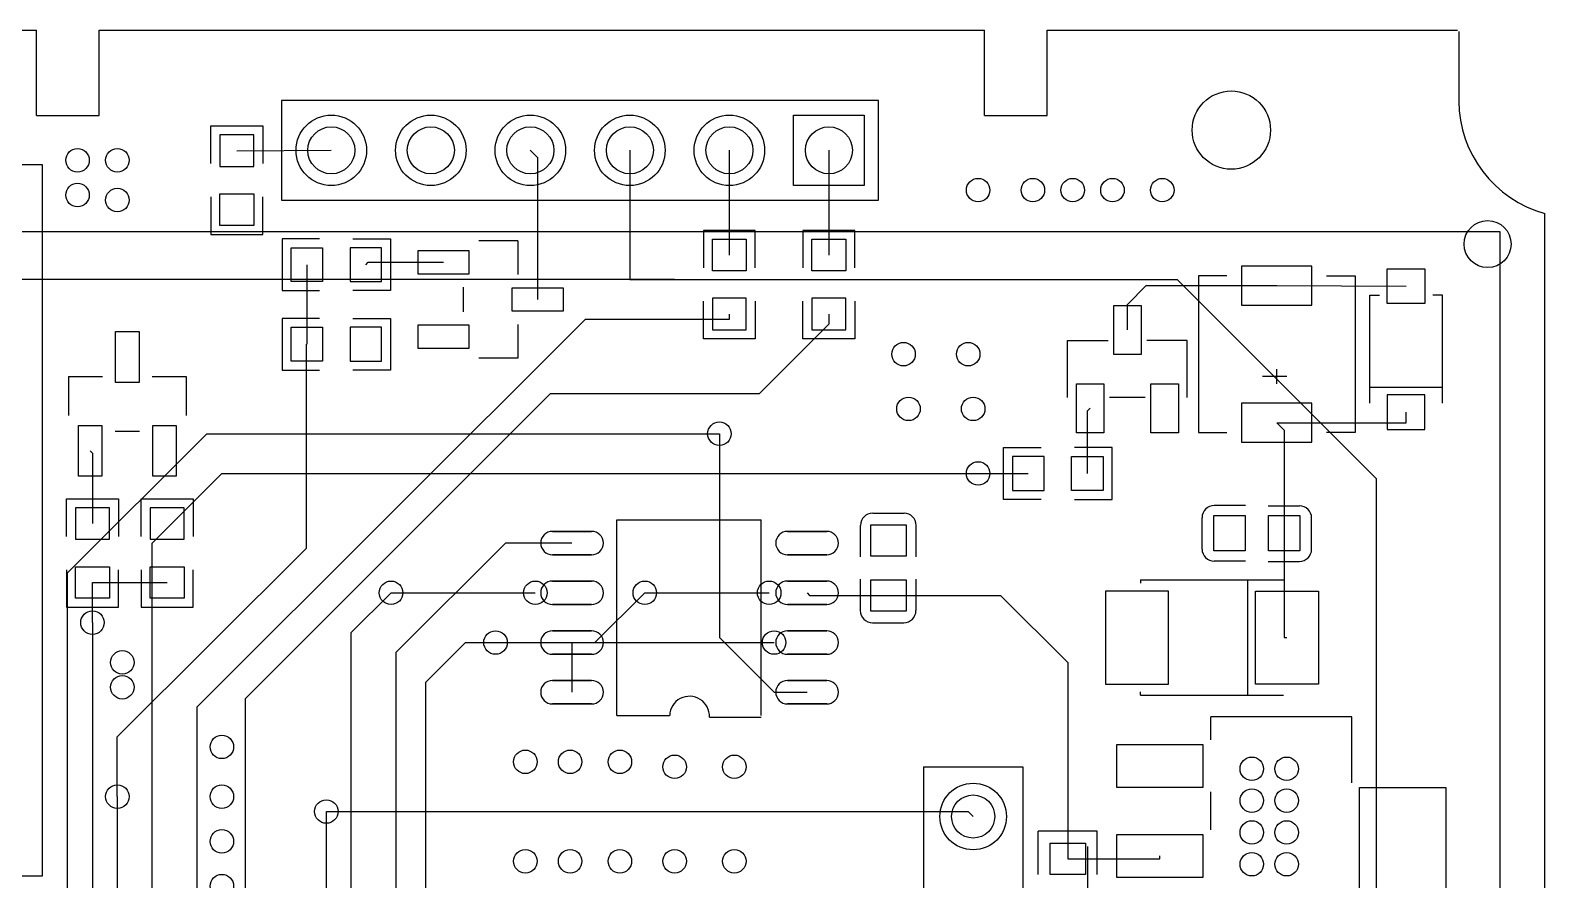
# Model space of a CAD drawing. Header units: millimetres. Extents: x -12.5 to 64.5, y -6.1 to 57.5.
# Drawn here: x 25.84 to 64.5, y 35.85 to 57.55 of the extents above; entities that cross this region are included whole.
import ezdxf

# ---------------------------------------------------------------- set-up
doc = ezdxf.new("R2010")
doc.units = ezdxf.units.MM

msp = doc.modelspace()

# ---------------------------------------------------------------- linework, layer by layer
for points in [[(7.099, 57.55), (25.999, 57.55)], [(25.999, 55.373), (25.999, 57.55)], [(27.599, 55.373), (27.599, 57.55)], [(27.599, 57.55), (50.199, 57.55)], [(50.199, 55.373), (50.199, 57.55)], [(51.799, 55.373), (51.799, 57.55)], [(51.799, 57.55), (62.27, 57.55)], [(62.303, 57.521), (62.303, 55.741)], [(45.593, 53.213), (47.498, 53.213), (47.498, 55.753), (32.258, 55.753), (32.258, 53.213)], [(25.999, 55.373), (27.599, 55.373)], [(50.199, 55.373), (51.799, 55.373)], [(30.454, 54.147), (30.454, 55.106), (31.776, 55.106), (31.776, 54.147)], [(31.114, 54.473), (33.527, 54.483)], [(38.607, 54.483), (38.793, 54.298), (38.793, 50.673)], [(41.147, 54.483), (41.148, 51.181), (42.29, 51.181), (55.117, 51.181), (60.197, 46.101), (60.197, 30.353)], [(43.687, 54.483), (43.687, 51.806)], [(46.227, 54.483), (46.227, 51.806)], [(30.454, 53.295), (30.454, 52.336), (31.776, 52.336), (31.776, 53.295)], [(32.258, 53.213), (45.593, 53.213)], [(64.499, 2.129), (64.499, 52.871)], [(33.229, 52.223), (32.27, 52.223), (32.27, 50.901), (33.229, 50.901)], [(34.081, 52.223), (35.04, 52.223), (35.04, 50.901), (34.081, 50.901)], [(44.349, 51.48), (44.349, 52.439), (43.027, 52.439), (43.027, 51.48)], [(46.889, 51.48), (46.889, 52.439), (45.567, 52.439), (45.567, 51.48)], [(38.292, 52.173), (37.292, 52.173)], [(38.292, 52.173), (38.292, 51.309)], [(32.902, 51.562), (32.902, 51.562), (32.902, 49.53)], [(34.409, 51.562), (34.47, 51.623), (36.392, 51.623)], [(42.29, 51.181), (-0.636, 51.181), (-6.097, 45.72), (-6.097, 37.465), (-6.224, 37.338)], [(53.847, 49.896), (53.847, 50.546), (54.327, 51.026), (57.66, 51.026)], [(56.389, 51.276), (55.659, 51.276), (55.659, 47.276), (56.389, 47.276)], [(57.66, 51.026), (60.962, 51.014)], [(58.929, 51.276), (59.659, 51.276), (59.659, 47.276), (58.929, 47.276)], [(36.892, 50.987), (36.892, 50.359)], [(60.035, 48.027), (60.035, 50.779)], [(60.035, 50.779), (60.278, 50.779)], [(61.887, 50.779), (61.644, 50.779)], [(61.887, 48.027), (61.887, 50.779)], [(43.687, 50.3), (43.687, 50.165), (40.004, 50.165), (30.098, 40.259), (30.098, 20.955), (29.532, 20.386), (29.532, 19.774)], [(46.227, 50.3), (46.227, 50.038), (44.449, 48.26), (39.115, 48.26), (31.33, 40.475), (31.33, 17.973)], [(44.349, 50.628), (44.349, 49.669), (43.027, 49.669), (43.027, 50.628)], [(46.889, 50.628), (46.889, 49.669), (45.567, 49.669), (45.567, 50.628)], [(33.229, 50.191), (32.27, 50.191), (32.27, 48.869), (33.229, 48.869)], [(34.081, 50.191), (35.04, 50.191), (35.04, 48.869), (34.081, 48.869)], [(38.292, 50.037), (38.292, 49.173)], [(28.066, 37.973), (28.066, 39.497), (32.892, 44.323), (32.892, 49.53)], [(52.322, 48.169), (52.322, 49.621), (53.353, 49.621)], [(55.374, 48.169), (55.374, 49.621), (54.343, 49.621)], [(38.292, 49.173), (37.292, 49.173)], [(26.821, 48.706), (27.685, 48.706)], [(26.821, 48.706), (26.821, 47.706)], [(28.957, 48.706), (29.821, 48.706)], [(29.821, 48.706), (29.821, 47.706)], [(57.299, 48.716), (57.919, 48.716)], [(57.659, 48.514), (57.659, 48.895)], [(60.035, 48.436), (61.887, 48.436)], [(54.303, 48.169), (53.393, 48.169)], [(52.897, 47.894), (52.824, 47.821), (52.824, 46.228)], [(57.66, 47.526), (60.962, 47.526), (60.962, 47.793)], [(22.859, 25.654), (23.113, 25.654), (26.796, 29.337), (26.796, 43.688), (30.352, 47.244), (43.434, 47.244)], [(28.007, 47.306), (28.635, 47.306)], [(43.433, 47.244), (43.433, 42.037), (44.83, 40.64), (45.671, 40.64)], [(57.66, 47.526), (57.85, 47.336), (57.85, 44.704)], [(27.37, 46.807), (27.431, 46.746), (27.431, 44.951)], [(51.644, 45.567), (50.685, 45.567), (50.685, 46.889), (51.644, 46.889)], [(52.496, 45.567), (53.455, 45.567), (53.455, 46.889), (52.496, 46.889)], [(26.416, 17.399), (28.956, 19.939), (28.956, 44.45), (30.734, 46.228), (50.038, 46.228)], [(50.037, 46.228), (51.317, 46.228)], [(26.771, 44.622), (26.771, 45.581), (28.093, 45.581), (28.093, 44.622)], [(28.676, 44.622), (28.676, 45.581), (29.998, 45.581), (29.998, 44.622)], [(56.863, 45.408), (56.063, 45.408)], [(57.439, 45.402), (58.239, 45.402)], [(40.818, 40.045), (40.818, 45.045)], [(40.818, 45.045), (44.501, 45.045)], [(44.501, 40.045), (44.501, 45.045)], [(47.036, 44.102), (47.036, 44.902)], [(47.346, 45.212), (48.146, 45.212)], [(48.456, 44.102), (48.456, 44.902)], [(55.753, 44.298), (55.753, 45.098)], [(58.548, 44.292), (58.548, 45.092)], [(57.85, 44.704), (57.85, 42.037), (57.919, 42.037)], [(39.671, 44.45), (37.972, 44.45), (35.178, 41.656), (35.178, 33.909)], [(26.771, 43.77), (26.771, 42.811), (28.093, 42.811), (28.093, 43.77)], [(28.676, 43.77), (28.676, 42.811), (29.998, 42.811), (29.998, 43.77)], [(56.863, 43.988), (56.063, 43.988)], [(57.439, 43.982), (58.239, 43.982)], [(27.431, 42.418), (27.431, 43.442)], [(27.431, 43.442), (29.336, 43.442)], [(47.03, 43.526), (47.03, 42.726)], [(48.45, 43.526), (48.45, 42.726)], [(54.181, 43.513), (57.833, 43.513)], [(54.181, 43.513), (54.181, 43.428)], [(56.911, 43.513), (56.911, 40.561)], [(34.036, 33.02), (34.036, 42.164), (35.052, 43.18)], [(35.052, 43.18), (38.735, 43.18)], [(39.671, 41.91), (40.258, 41.91), (41.528, 43.18)], [(41.529, 43.18), (41.529, 43.18), (44.704, 43.18)], [(45.671, 43.18), (45.737, 43.114), (47.751, 43.114)], [(47.751, 43.114), (50.611, 43.114), (52.323, 41.402), (52.323, 36.386)], [(27.432, 42.418), (27.432, 21.463), (24.257, 18.288)], [(47.34, 42.417), (48.14, 42.417)], [(34.29, 32.131), (34.798, 32.131), (35.941, 33.274), (35.941, 40.894), (36.957, 41.91), (37.719, 41.91)], [(37.719, 41.91), (44.831, 41.91)], [(39.671, 41.91), (39.671, 40.64)], [(54.181, 40.561), (54.181, 40.646)], [(54.181, 40.561), (57.833, 40.561)], [(40.818, 40.045), (42.164, 40.045)], [(43.18, 40.005), (44.501, 40.005)], [(59.576, 40.008), (55.976, 40.008)], [(55.976, 39.423), (55.976, 40.008)], [(59.576, 38.323), (59.576, 40.008)], [(48.641, 38.735), (51.181, 38.735), (51.181, 28.575), (48.641, 28.575), (48.641, 30.48)], [(48.641, 38.735), (48.641, 30.48)], [(25.654, 17.907), (25.654, 17.907), (28.067, 20.32), (28.067, 37.973)], [(55.976, 37.123), (55.976, 38.092)], [(33.274, 33.782), (33.401, 33.909), (33.401, 37.592)], [(33.401, 37.592), (49.784, 37.592), (49.911, 37.465)], [(51.574, 35.987), (51.574, 37.088)], [(53.074, 37.087), (51.574, 37.087)], [(53.074, 35.987), (53.074, 37.088)], [(52.323, 36.386), (54.678, 36.386), (54.678, 36.457)], [(52.832, 36.703), (52.832, 36.703), (52.832, 27.813)]]:
    msp.add_lwpolyline(points)
for points in [[(47.128, 53.583), (45.328, 53.583), (45.328, 55.383), (47.128, 55.383)], [(30.683, 54.071), (31.547, 54.071), (31.547, 54.877), (30.683, 54.877)], [(2.146, 35.941), (2.146, 54.125), (26.146, 54.125), (26.146, 35.941), (2.146, 35.941)], [(30.683, 53.371), (31.547, 53.371), (31.547, 52.565), (30.683, 52.565)], [(-5.843, 2.413), (-5.843, 52.413), (63.357, 52.413), (63.357, 2.413), (-5.843, 2.413)], [(44.12, 51.404), (43.256, 51.404), (43.256, 52.21), (44.12, 52.21)], [(46.66, 51.404), (45.796, 51.404), (45.796, 52.21), (46.66, 52.21)], [(33.305, 51.994), (33.305, 51.13), (32.499, 51.13), (32.499, 51.994)], [(34.005, 51.994), (34.005, 51.13), (34.811, 51.13), (34.811, 51.994)], [(35.742, 51.923), (37.042, 51.923), (37.042, 51.323), (35.742, 51.323)], [(56.759, 51.526), (56.759, 50.526), (58.559, 50.526), (58.559, 51.526)], [(61.441, 50.573), (60.481, 50.573), (60.481, 51.453), (61.441, 51.453)], [(38.142, 50.973), (39.442, 50.973), (39.442, 50.373), (38.142, 50.373)], [(44.12, 50.704), (43.256, 50.704), (43.256, 49.898), (44.12, 49.898)], [(46.66, 50.704), (45.796, 50.704), (45.796, 49.898), (46.66, 49.898)], [(54.198, 50.52), (54.198, 49.27), (53.498, 49.27), (53.498, 50.52)], [(33.305, 49.962), (33.305, 49.098), (32.499, 49.098), (32.499, 49.962)], [(34.005, 49.962), (34.005, 49.098), (34.811, 49.098), (34.811, 49.962)], [(35.742, 50.023), (37.042, 50.023), (37.042, 49.423), (35.742, 49.423)], [(28.021, 48.556), (28.021, 49.856), (28.621, 49.856), (28.621, 48.556)], [(53.248, 48.52), (53.248, 47.27), (52.548, 47.27), (52.548, 48.52)], [(55.148, 48.52), (55.148, 47.27), (54.448, 47.27), (54.448, 48.52)], [(56.759, 48.026), (56.759, 47.026), (58.559, 47.026), (58.559, 48.026)], [(61.441, 48.233), (60.481, 48.233), (60.481, 47.353), (61.441, 47.353)], [(27.071, 46.156), (27.071, 47.456), (27.671, 47.456), (27.671, 46.156)], [(28.971, 46.156), (28.971, 47.456), (29.571, 47.456), (29.571, 46.156)], [(51.72, 45.796), (51.72, 46.66), (50.914, 46.66), (50.914, 45.796)], [(52.42, 45.796), (52.42, 46.66), (53.226, 46.66), (53.226, 45.796)], [(27, 44.546), (27.864, 44.546), (27.864, 45.352), (27, 45.352)], [(28.905, 44.546), (29.769, 44.546), (29.769, 45.352), (28.905, 45.352)], [(47.302, 44.115), (47.302, 44.915), (48.202, 44.915), (48.202, 44.115)], [(56.85, 44.254), (56.05, 44.254), (56.05, 45.154), (56.85, 45.154)], [(58.25, 44.254), (57.45, 44.254), (57.45, 45.154), (58.25, 45.154)], [(39.172, 44.75), (40.172, 44.75)], [(45.172, 44.75), (46.172, 44.75)], [(39.172, 44.15), (40.172, 44.15)], [(45.172, 44.15), (46.172, 44.15)], [(27, 43.846), (27.864, 43.846), (27.864, 43.04), (27, 43.04)], [(28.905, 43.846), (29.769, 43.846), (29.769, 43.04), (28.905, 43.04)], [(39.172, 43.48), (40.172, 43.48)], [(45.172, 43.48), (46.172, 43.48)], [(47.302, 42.715), (47.302, 43.515), (48.202, 43.515), (48.202, 42.715)], [(54.9, 40.849), (54.9, 43.225), (53.292, 43.225), (53.292, 40.849)], [(57.114, 40.849), (57.114, 43.225), (58.722, 43.225), (58.722, 40.849)], [(39.172, 42.88), (40.172, 42.88)], [(45.172, 42.88), (46.172, 42.88)], [(39.172, 42.21), (40.172, 42.21)], [(45.172, 42.21), (46.172, 42.21)], [(39.172, 41.61), (40.172, 41.61)], [(45.172, 41.61), (46.172, 41.61)], [(39.172, 40.94), (40.172, 40.94)], [(45.172, 40.94), (46.172, 40.94)], [(39.172, 40.34), (40.172, 40.34)], [(45.172, 40.34), (46.172, 40.34)], [(55.777, 39.308), (55.777, 38.208), (53.577, 38.208), (53.577, 39.308)], [(61.975, 38.208), (61.975, 34.708), (59.775, 34.708), (59.775, 38.208)], [(52.774, 36.787), (52.774, 35.987), (51.874, 35.987), (51.874, 36.787)], [(55.777, 37.008), (55.777, 35.908), (53.577, 35.908), (53.577, 37.008)]]:
    msp.add_lwpolyline(points, close=True)
for centre, radius in [((56.5, 55), 1), ((33.528, 54.483), 0.9), ((36.068, 54.483), 0.9), ((38.608, 54.483), 0.9), ((41.148, 54.483), 0.9), ((43.688, 54.483), 0.9), ((33.528, 54.483), 0.6), ((36.068, 54.483), 0.6), ((38.608, 54.483), 0.6), ((41.148, 54.483), 0.6), ((43.688, 54.483), 0.6), ((46.228, 54.483), 0.6), ((27.051, 54.229), 0.3), ((28.067, 54.229), 0.3), ((50.038, 53.467), 0.3), ((51.435, 53.467), 0.3), ((52.451, 53.467), 0.3), ((53.467, 53.467), 0.3), ((54.737, 53.467), 0.3), ((27.051, 53.34), 0.3), ((28.067, 53.213), 0.3), ((63.042, 52.088), 0.6), ((48.133, 49.276), 0.3), ((49.784, 49.276), 0.3), ((48.26, 47.879), 0.3), ((49.911, 47.879), 0.3), ((43.434, 47.244), 0.3), ((50.038, 46.228), 0.3), ((35.052, 43.18), 0.3), ((38.735, 43.18), 0.3), ((41.529, 43.18), 0.3), ((44.704, 43.18), 0.3), ((27.432, 42.418), 0.3), ((37.719, 41.91), 0.3), ((44.831, 41.91), 0.3), ((28.194, 41.402), 0.3), ((28.194, 40.767), 0.3), ((30.734, 39.243), 0.3), ((38.481, 38.862), 0.3), ((39.624, 38.862), 0.3), ((40.894, 38.862), 0.3), ((42.291, 38.735), 0.3), ((43.815, 38.735), 0.3), ((57.023, 38.684), 0.3), ((57.912, 38.684), 0.3), ((28.067, 37.973), 0.3), ((30.734, 37.973), 0.3), ((49.911, 37.465), 0.85), ((33.401, 37.592), 0.3), ((49.911, 37.465), 0.55), ((57.023, 37.871), 0.3), ((57.912, 37.871), 0.3), ((30.734, 36.83), 0.3), ((57.023, 37.058), 0.3), ((57.912, 37.058), 0.3), ((38.481, 36.322), 0.3), ((39.624, 36.322), 0.3), ((40.894, 36.322), 0.3), ((42.291, 36.322), 0.3), ((43.815, 36.322), 0.3), ((57.023, 36.246), 0.3), ((57.912, 36.246), 0.3), ((30.734, 35.687), 0.3)]:
    msp.add_circle(centre, radius)
for centre, radius, start, end in [((65.303, 55.761), 3, 180.3489, 254.4561), ((56.063, 45.098), 0.31, 90, 180), ((58.239, 45.092), 0.31, 0, 90), ((47.346, 44.902), 0.31, 90, 180), ((48.146, 44.902), 0.31, 360, 90), ((39.172, 44.45), 0.3, 450, 270), ((40.172, 44.45), 0.3, 270, 450), ((45.172, 44.45), 0.3, 450, 270), ((46.172, 44.45), 0.3, 270, 450), ((56.063, 44.298), 0.31, 180, 270), ((58.239, 44.292), 0.31, 270, 0), ((39.172, 43.18), 0.3, 450, 270), ((40.172, 43.18), 0.3, 270, 450), ((45.172, 43.18), 0.3, 450, 270), ((46.172, 43.18), 0.3, 270, 450), ((47.34, 42.726), 0.31, 180, 270), ((48.14, 42.726), 0.31, 270, 0), ((39.172, 41.91), 0.3, 450, 270), ((40.172, 41.91), 0.3, 270, 450), ((45.172, 41.91), 0.3, 450, 270), ((46.172, 41.91), 0.3, 270, 450), ((39.172, 40.64), 0.3, 450, 270), ((40.172, 40.64), 0.3, 270, 450), ((45.172, 40.64), 0.3, 450, 270), ((46.172, 40.64), 0.3, 270, 450), ((42.672, 40.029), 0.508, 357.3393, 178.151)]:
    msp.add_arc(centre, radius, start, end)

doc.saveas('drawing.dxf')
